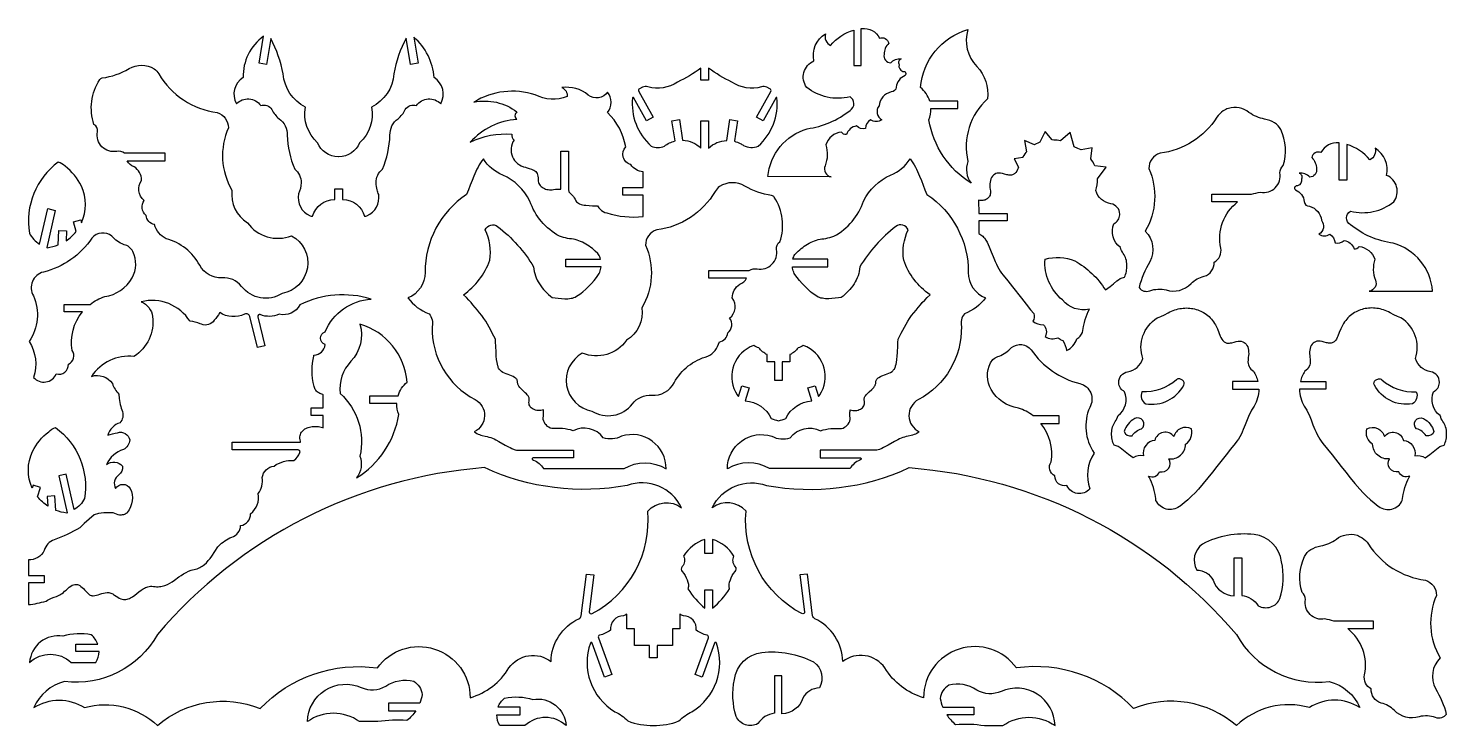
# Model space of a CAD drawing. Extents: x -528 to 1747, y -253 to 866.
import ezdxf

# ---------------------------------------------------------------- set-up
doc = ezdxf.new("R2010")
doc.units = 0
doc.layers.add('Default_Layer', color=1, linetype='CONTINUOUS')

msp = doc.modelspace()

# ---------------------------------------------------------------- linework, layer by layer
at = {"layer": 'Default_Layer'}
for points in [[(808.1, 806.1), (808.1, 865.7, -0.002403), (808.8, 865.8, -0.305311), (837.4, 850.3, -0.219418), (846.6, 849.6, -0.219418), (852.1, 842.1, 0.197038), (844.7, 824.1, 0.224346), (846.9, 814.9, 0.224346), (855.4, 810.8, -0.241072), (872.2, 817.1, 0.224173), (868.3, 813.3, 0.224173), (868.7, 807.8, 0.376641), (874.8, 796.8, -0.341465), (879.2, 794.9, -0.341465), (878.5, 790.2, 0.290914), (864.3, 771.4, -0.398613), (855.9, 763.9, 0.319686), (836.6, 741.4, 0.218257), (833.6, 729.3, 0.218257), (840.8, 719.1, -0.319191), (823.1, 719.1, 0.247857), (814.9, 705, -0.255714), (800.3, 709.2, 0.281277), (784.3, 695.6, -0.310088), (776.2, 699.5, 0.293602), (751.2, 678.9, -0.169129), (750, 645.4, 0.223329), (750.7, 634.1, 0.223329), (759.9, 627.5), (658.2, 627.9, -0.308905), (721.4, 704.8, 0.138736), (790, 734.3, 0.271563), (796.3, 745.2, 0.271563), (790, 756, -0.233383), (720.5, 771.1, -0.230047), (716, 795.2, -0.230047), (732.2, 813.6, -0.324834), (750.6, 857.1, 0.366951), (758.8, 838.6, -0.146447), (795.9, 863.1), (795.9, 806.1), (808.1, 806.1)], [(-139.1, 849.4), (-145.9, 807.9), (-157.9, 809.9), (-150.8, 853.3, 0.247408), (-183.4, 786.8, 0.405695), (-194.2, 744.8, -0.224185), (-174.1, 752.6, -0.224185), (-155.3, 742, -0.34618), (-137.4, 735.5, 0.104908), (-125.8, 720.9, -0.250552), (-112.8, 694.3, 0.092216), (-100.8, 640, -0.234251), (-90.4, 618, -0.112415), (-94.7, 600.4, 0.354993), (-75.8, 564.9, -0.013077), (-72.7, 564.3, -0.002308), (-72, 564.2, -0.345698), (-36.5, 591), (-36.5, 608.5), (-24.3, 608.5), (-24.3, 591), (-23.6, 591, -0.340512), (11.2, 564.2, -0.002308), (12, 564.3, -0.013077), (15.1, 564.9, 0.344166), (34, 599.3, -0.014473), (31.5, 606.5, -0.071998), (29.7, 618, -0.234251), (40.1, 640, 0.092216), (52, 694.3, -0.250552), (65.1, 720.9, 0.104908), (76.7, 735.5, -0.34618), (94.6, 742, -0.224185), (113.4, 752.6, -0.224185), (133.5, 744.8, 0.405695), (122.7, 786.8, 0.202612), (90.3, 851.8), (97.2, 809.9), (85.2, 807.9), (78.2, 850.4, 0.085346), (58.5, 792.7, -0.262878), (22.5, 739.4, -0.264519), (3.4, 682.4, -0.30444), (-30, 659.6, -0.001976), (-30.7, 659.6, -0.30435), (-64.1, 682.4, -0.264519), (-83.3, 739.4, -0.262878), (-119.3, 792.7, 0.076528), (-139.1, 849.4)], [(919.9, 737.1), (962.9, 737.1), (962.9, 749.3), (917.9, 749.3, 0.147836), (903.3, 770.9, -0.309893), (979, 864.2, 0.268985), (993.4, 804.6, -0.222888), (1010.7, 752.9, 0.273773), (979.2, 652.3, 0.26193), (984.4, 617.5, -0.217372), (916.7, 719.1, 0.102062), (919.9, 737.1)], [(-308.5, 665.7), (-373.7, 665.7, 0.210131), (-386, 668.5, -0.249284), (-409.9, 675.8, -0.249284), (-417.2, 699.8, 0.324985), (-422.8, 711.8, -0.227154), (-413.6, 783.6, -0.219107), (-409.4, 786.3, 0.10176), (-366.5, 801.3, -0.282515), (-326, 800.8, -0.109735), (-318.8, 792.8, 0.233379), (-225, 731, -0.319389), (-207, 706.4, 0.24321), (-201.4, 606, 0.294312), (-176.7, 553.9, 0.344095), (-105.7, 533.1, -0.317904), (-80.5, 481.4, -0.317904), (-120.9, 440.3, -0.385093), (-186.1, 451.7, 0.248955), (-217.3, 465.7, -0.296344), (-253.2, 485.7, 0.211252), (-306.9, 528.1, -0.217778), (-325.6, 551.1, -0.335436), (-339.2, 565.7, -0.403355), (-342.1, 589.6, -0.405957), (-346.3, 621.9, 0.26374), (-358.4, 643.7, -0.194835), (-369.3, 653.5), (-308.5, 653.5), (-308.5, 665.7)], [(672.7, 754.5, 0.326776), (672.1, 755.1, 0.326776), (671.3, 754.8), (650.7, 717.3), (640, 723.2), (662.9, 764.8, 0.206932), (663.2, 767.2, 0.206932), (661.6, 768.9), (656.6, 771.3, 0.181641), (648.1, 772, -0.219778), (600.7, 779.5, -0.04155), (563.1, 801.9), (563.1, 782.7), (550.9, 782.7), (550.9, 801.9, -0.04155), (513.2, 779.5, -0.219778), (465.8, 772, 0.181641), (457.4, 771.3), (452.4, 768.9, 0.206932), (450.8, 767.2, 0.206932), (451, 764.8), (474, 723.2), (463.3, 717.3), (442.6, 754.8, 0.326776), (441.8, 755.1, 0.326776), (441.2, 754.5, 0.244468), (471.2, 677, 0.219139), (492.3, 676.9, -0.107987), (509.3, 685.2), (504.4, 717.7), (516.5, 719.6), (521.5, 686.4, -0.186011), (550.9, 673.8), (550.9, 717.5), (563.1, 717.5), (563.1, 673.7, -0.184551), (592.4, 685.9), (597.5, 719.6), (609.5, 717.7), (604.6, 685.2), (604.5, 684.6, -0.067087), (614, 681, -0.033064), (619.1, 678, 0.239598), (642.7, 677, 0.244468), (672.7, 754.5)], [(338.6, 606.3, 0.217313), (340.7, 601.7), (342.7, 600), (344.5, 598.2), (346.2, 596.2), (347.7, 594), (349.1, 591.7), (350.3, 589.2), (351.3, 587.7), (352.7, 586.3), (354.4, 585.2), (356.3, 584.2), (358.6, 583.4), (361, 582.8), (363.5, 582.3), (366.2, 581.9), (371.6, 581.4), (376.8, 581.3), (385.1, 581.2), (386, 579.6), (386.9, 578.1), (388, 576.8), (389.1, 575.6), (390.2, 574.5), (391.5, 573.5), (394.1, 571.8), (396.9, 570.6), (400, 569.6, 0.09923), (458, 563.7), (458, 598.3), (425.5, 598.3), (425.5, 610.5), (458, 610.5), (458, 635.6, -0.233646), (438.2, 647.3, -0.259993), (426.2, 659.3, -0.259993), (430.2, 675.8, 0.159169), (401.1, 730.7, 0.356419), (401.1, 763.7, -0.213563), (386.7, 754.4, -0.213563), (370.2, 758.9, 0.211432), (327.9, 770.8, -0.32476), (336.3, 756.3, -0.212928), (285.1, 759, 0.22379), (186.7, 747.4, -0.222171), (255.8, 731.7, 0.256425), (252.5, 725.7, 0.256425), (255.8, 719.7, 0.194255), (180.9, 683.3, -0.138554), (247.5, 696, 0.265564), (251.1, 686.6, 0.254183), (248.5, 659.8, 0.254183), (269.5, 643), (270.7, 642.6), (275.2, 641.1), (279.3, 639.8), (281.2, 639), (282.9, 638.2), (284.5, 637.2), (285.9, 636), (287.1, 634.6), (288.1, 632.9), (288.9, 631), (289.5, 628.7), (289.8, 626), (289.8, 622.9), (289.9, 620.7), (290.3, 618.7), (291, 616.8), (291.9, 615.1), (293.1, 613.5), (294.5, 612.1), (296.1, 610.8), (297.8, 609.7), (299.7, 608.8), (301.6, 608), (303.7, 607.5), (305.8, 607), (308, 606.8), (310.1, 606.7), (312.2, 606.9), (314.3, 607.2), (317.4, 607.7), (320.5, 607.9), (323.4, 607.9), (326.2, 607.6), (326.4, 607.6), (326.4, 668.7), (338.6, 668.7), (338.6, 606.3)], [(1411.7, 587.4), (1370.4, 587.4), (1370.4, 599.6), (1434.2, 599.6, -0.048279), (1448.2, 602.9, 0.249284), (1472.2, 610.2, 0.249284), (1479.5, 634.1, -0.212078), (1484.9, 645.7, 0.191135), (1481, 703.4, 0.142962), (1471, 714.4, 0.079899), (1455.1, 720.3, -0.10446), (1430, 731, 0.245358), (1396.9, 737.3, 0.055993), (1388.6, 733.3, 0.09823), (1378.6, 723.2, -0.22371), (1287.3, 665.4, 0.319389), (1269.3, 640.8, -0.24321), (1263.6, 540.4, -0.332745), (1270.9, 491.2, 0.075276), (1253.7, 449.8, 0.348827), (1270.9, 444.8, -0.144359), (1297.1, 446, 0.286358), (1337, 456.2, -0.150354), (1358.1, 467.9, 0.335206), (1374.2, 490.6, 0.33032), (1384.8, 513.2, -0.284438), (1411.7, 587.4)], [(1042, 556.8), (996.5, 556.8), (996.5, 536.6), (998.3, 535.7), (1000.1, 534.7), (1001.7, 533.6), (1003.1, 532.3), (1004.4, 531), (1005.6, 529.5), (1007.8, 526.1), (1009.8, 522.6), (1011.7, 519), (1013.4, 515.2), (1016.7, 507.4), (1019.8, 499.5), (1023, 491.5), (1024.8, 487.6), (1026.6, 483.8), (1028.6, 480), (1030.8, 476.4), (1033.2, 472.9), (1035.8, 469.5), (1043.3, 460.4), (1050.7, 451.2), (1065.2, 432.6), (1072.4, 423.3), (1079.7, 414.1), (1084.7, 408, -0.240294), (1083.3, 395.7, 0.185215), (1100.2, 390.3, -0.326133), (1103.2, 371.3, 0.254413), (1123.6, 369.3), (1124.2, 368.8), (1125.4, 368, 0.069309), (1131.6, 364.7, -0.106585), (1137.5, 348.6, 0.19483), (1154, 367.4, 0.140536), (1163.1, 377.9), (1163.5, 381.1), (1164.5, 387.5), (1165.9, 393.9), (1167.1, 398.4), (1168.6, 402.8), (1170.2, 407), (1172, 411.2), (1174, 415.2, -0.282381), (1130.9, 430, -0.240515), (1102.8, 495.3, -0.178068), (1150.5, 492.7, -0.12473), (1199.8, 446.1), (1203.4, 449), (1207.1, 451.7), (1209.9, 453.8), (1212.6, 456.1), (1217.9, 460.4), (1220.7, 462.4), (1223.6, 464.2), (1226.8, 465.6), (1228.5, 466.2), (1230.3, 466.7), (1231.3, 468.8), (1232.1, 471), (1232.8, 473.4), (1233.4, 475.8), (1233.8, 478.2), (1234.1, 480.7), (1234.2, 483.3), (1234.2, 485.8), (1234.1, 488.4), (1233.8, 490.9), (1233.3, 493.4), (1232.7, 495.8), (1231.9, 498.1), (1230.9, 500.4), (1229.7, 502.5), (1228.4, 504.5), (1226.9, 506.7), (1225.7, 509.1), (1224.6, 511.5), (1223.8, 514, -0.338595), (1213.4, 552.4, 0.27187), (1222.8, 566.8), (1222.8, 567.6, 0.366597), (1208.6, 584.3, -0.281211), (1184.1, 605.5, 0.085836), (1187.1, 624.4), (1200.8, 643.3), (1182.6, 645.5, 0.057074), (1176.4, 656.6), (1178.5, 674), (1160.7, 671.1), (1158.1, 672), (1155.3, 673.2), (1149.5, 675.9), (1149.4, 676), (1143.4, 699), (1127.4, 685.2), (1124.9, 685.8), (1122.2, 686.2), (1119.5, 686.5), (1116.8, 686.7), (1114.1, 686.8), (1114.1, 686.8), (1103.2, 700.5), (1094.6, 683.2), (1093.6, 682.9), (1091.2, 681.8), (1088.8, 680.6), (1086.5, 679.3), (1085.8, 678.8), (1070, 685.8), (1073, 667.6), (1072.3, 666.8), (1070.6, 664.5), (1069, 662.1), (1067.4, 659.5), (1067.1, 658.8), (1053.1, 656.5), (1060.3, 642.9), (1059.9, 641.7), (1058.8, 639.2), (1057.5, 636.8), (1056.1, 634.8), (1054.5, 633.1), (1053.6, 632.3), (1052.6, 631.7), (1051.6, 631.2), (1050.5, 630.8), (1049.2, 630.5), (1047.9, 630.3), (1046.5, 630.2), (1045, 630.3), (1043.4, 630.6), (1041.6, 630.9), (1037.7, 632.1), (1034.5, 633.1), (1031.4, 633.6), (1028.7, 633.7), (1026.1, 633.4), (1023.8, 632.7), (1021.8, 631.6), (1020, 630.3), (1018.4, 628.6), (1017.1, 626.6), (1016, 624.4), (1015.2, 621.9), (1014.6, 619.2), (1014.3, 616.4), (1014.3, 613.4), (1014.5, 610.3), (1015, 607.1), (1015.3, 605), (1015.4, 603.1), (1015.3, 601.2), (1015, 599.6), (1014.6, 598), (1013.9, 596.6), (1013.2, 595.3), (1012.3, 594.2), (1011.2, 593.2), (1010.1, 592.3), (1008.8, 591.5), (1007.5, 590.9), (1006.1, 590.4), (1004.6, 590), (1003.1, 589.7), (1001.5, 589.6), (999.9, 589.6), (998.3, 589.7), (996.3, 590.1), (996.4, 569), (1042, 569), (1042, 556.8)], [(1574.8, 622.5), (1574.8, 682.1, 0.002403), (1574, 682.2, 0.305311), (1545.5, 666.7, 0.219418), (1536.2, 666, 0.219418), (1530.8, 658.5, -0.197038), (1538.2, 640.5, -0.224346), (1536, 631.3, -0.224346), (1527.5, 627.2, 0.241072), (1510.7, 633.5, -0.224173), (1514.6, 629.7, -0.224173), (1514.2, 624.1, -0.376641), (1508.1, 613.2, 0.341465), (1503.7, 611.3, 0.341465), (1504.4, 606.6, -0.290914), (1518.6, 587.8, 0.398613), (1527, 580.3, -0.319686), (1546.3, 557.8, -0.218257), (1549.3, 545.7, -0.218257), (1542.1, 535.5, 0.319191), (1559.8, 535.5, -0.247857), (1568, 521.4, 0.255714), (1582.6, 525.5, -0.281277), (1598.5, 512, 0.310088), (1606.7, 515.9, -0.293602), (1631.7, 495.3, 0.169129), (1632.9, 461.8, -0.223329), (1632.2, 450.5, -0.223329), (1623, 443.9), (1724.6, 444.3, 0.308905), (1661.5, 521.2, -0.138736), (1592.9, 550.7, -0.271563), (1586.6, 561.6, -0.271563), (1592.9, 572.4, 0.233383), (1662.4, 587.5, 0.230047), (1666.9, 611.6, 0.230047), (1650.7, 630, 0.324834), (1632.2, 673.5, -0.366951), (1624.1, 655, 0.146447), (1587, 679.5), (1587, 622.5), (1574.8, 622.5)], [(-451.2, 540), (-455.7, 555.1), (-444, 558.6), (-442.7, 554, 0.221568), (-443, 612.7, 0.116978), (-469.1, 644.6, 0.11841), (-480.1, 651.2, 0.281368), (-526.4, 537.1, 0.126969), (-509.9, 519.4), (-497, 576.5), (-485.1, 573.8), (-498.6, 514.2, 0.004558), (-497.8, 513.9, 0.065243), (-480.3, 518.3), (-478.9, 541.5), (-466.7, 540.7), (-467.6, 524.9, 0.080811), (-451.2, 540)], [(281.7, 176.5, 0.335074), (280.3, 175.4, 0.335074), (280.9, 173.7), (282.4, 172.8, -0.178321), (298.2, 159.2), (427.5, 159.2, -0.277397), (494.9, 159, 0.242022), (472.6, 203.4, 0.242022), (423.6, 211.2, -0.20862), (394.3, 208.9, 0.355906), (345.7, 220.1, 0.098606), (311.7, 223.5, -0.268457), (298, 237.9), (298.4, 246), (298.4, 249.9), (298.3, 251.7), (298.1, 253.5), (296, 252.9), (293.9, 252.6), (291.7, 252.4), (289.6, 252.5), (287.4, 252.8), (285.4, 253.2), (283.5, 253.9), (281.6, 254.7), (280, 255.7), (278.5, 256.9), (277.2, 258.3), (276.2, 259.8), (275.5, 261.4), (275.1, 263.3), (275, 265.2), (275.3, 267.4), (275.5, 268.6), (275.6, 269.8), (275.6, 270.9), (275.4, 272), (275.1, 273.1), (274.8, 274.1), (274.3, 275), (273.7, 276), (272.4, 277.8), (270.9, 279.5), (269.1, 281.1), (267.3, 282.7), (263.5, 286), (261.8, 287.7), (260.2, 289.5), (258.8, 291.5), (258.2, 292.5), (257.7, 293.6), (257.3, 294.7), (257, 295.9), (256.8, 297.1), (256.7, 298.4), (256.6, 299.6), (256.3, 300.6), (255.9, 301.6), (255.3, 302.6), (254.6, 303.4), (253.8, 304.2), (252.9, 304.9), (251.9, 305.6), (249.6, 306.9), (247.1, 308), (241.6, 310.2), (238.7, 311.3), (236, 312.4), (233.3, 313.8), (230.9, 315.3), (229.8, 316.2), (228.8, 317.1), (227.9, 318.1), (227.1, 319.1), (226.4, 320.3), (225.8, 321.6), (225.4, 322.9), (225.1, 324.4), (224.5, 326.9), (223.9, 329.4), (223.2, 334.6), (222.6, 340), (222.3, 345.4), (221.8, 356.2), (221.5, 361.6), (221.1, 366.9), (216.2, 376.7), (213.7, 381.5), (211.1, 386.4), (208.4, 391.1), (205.6, 395.8), (202.6, 400.3), (199.4, 404.8), (195.9, 409.3), (192.4, 413.7), (188.8, 418.1), (185.1, 422.4), (182.3, 425.7), (178.5, 429.8), (174.6, 433.8), (169.9, 438.3, 0.15643), (212.1, 493.7, 0.150416), (205, 542.5, -0.235326), (213.6, 550.1, -0.235326), (224.8, 547.9, -0.092033), (282.5, 483.1), (282.8, 479.4), (283.4, 475.8), (284.2, 472.2), (285.3, 468.7), (286.6, 465.3), (288.2, 462), (289.9, 458.8), (291.8, 455.6), (293.9, 452.5), (296.2, 449.6), (298.6, 446.7), (301.1, 443.9), (303.8, 441.2), (306.6, 438.7), (309.4, 436.2), (312.3, 433.9), (317, 433.4), (322, 432.8), (327.2, 432.3), (332.4, 432), (335, 432), (337.6, 432), (340.1, 432.2), (342.5, 432.6), (344.9, 433.1), (347.2, 433.8), (349.4, 434.7), (351.5, 435.9), (354, 437.5), (356.5, 439.2), (359, 441.1), (361.4, 443.1), (366.2, 447.3), (370.8, 451.9), (375.2, 456.6), (379.4, 461.4), (383.2, 466.2), (386.6, 470.8), (387.7, 472.5), (388.6, 474.4), (389.4, 476.5), (390, 478.7), (390.5, 480.9), (390.8, 483.3), (390.8, 483.4), (333.9, 483.4), (333.9, 495.6), (389.9, 495.6), (389.4, 497.4), (388.6, 499.4), (387.7, 501.3), (386.6, 503.1), (385.3, 504.6), (381.2, 508.5), (379, 510.4), (376.7, 512.4), (374.2, 514.3), (371.7, 516.1), (369.1, 517.9), (366.4, 519.6), (363.6, 521.1), (360.8, 522.6), (357.9, 523.9), (355.1, 525.1), (352.1, 526.1), (349.2, 526.9), (346.3, 527.5), (343.4, 527.9), (340.2, 528.2), (336.9, 528.8), (333.7, 529.5), (330.5, 530.3), (327.3, 531.3), (324.1, 532.4, -0.190512), (276.5, 588.7, 0.172216), (233.2, 630.4, -0.164452), (202, 656.3), (199.6, 653.2), (197.4, 650), (195.3, 646.7), (193.3, 643.3), (191.5, 639.8), (189.8, 636.2), (188.2, 632.6), (186.7, 628.9), (183.8, 621.5), (180.9, 614), (178, 606.5), (174.9, 599.3, 0.252633), (108.5, 474.1, -0.310368), (80.9, 433.4, 0.153827), (114.7, 407.9, -0.230174), (119.7, 387.4, 0.284674), (188.5, 270, -0.285075), (203.8, 243.8, -0.285075), (187.1, 218.5), (189.2, 217), (191.3, 215.8), (193.4, 214.8), (195.6, 213.9), (197.9, 213.2), (200.2, 212.6), (205, 211.5), (208, 210.9), (210.8, 210), (213.7, 209), (216.4, 208), (219.1, 206.8), (221.7, 205.5), (226.8, 202.8), (237, 197), (242.2, 194.3), (244.8, 193), (247.5, 191.8), (251.1, 190.2, 0.087875), (259.4, 188.7), (346.3, 188.7), (346.3, 176.5), (281.7, 176.5)], [(806.6, 176.5, -0.335074), (808, 175.4, -0.335074), (807.4, 173.7), (805.9, 172.8, 0.178321), (790.1, 159.2), (660.8, 159.2, 0.277397), (593.4, 159, -0.242022), (615.7, 203.4, -0.242022), (664.7, 211.2, 0.20862), (694, 208.9, -0.355906), (742.6, 220.1, -0.098606), (776.6, 223.5, 0.268457), (790.3, 237.9), (789.9, 246), (789.9, 249.9), (790, 251.7), (790.2, 253.5), (792.3, 252.9), (794.4, 252.6), (796.6, 252.4), (798.8, 252.5), (800.9, 252.8), (802.9, 253.2), (804.9, 253.9), (806.7, 254.7), (808.3, 255.7), (809.8, 256.9), (811.1, 258.3), (812.1, 259.8), (812.8, 261.4), (813.2, 263.3), (813.3, 265.2), (813, 267.4), (812.8, 268.6), (812.7, 269.8), (812.7, 270.9), (812.9, 272), (813.2, 273.1), (813.5, 274.1), (814, 275), (814.6, 276), (815.9, 277.8), (817.4, 279.5), (819.2, 281.1), (821, 282.7), (824.8, 286), (826.5, 287.7), (828.1, 289.5), (829.5, 291.5), (830.1, 292.5), (830.6, 293.6), (831, 294.7), (831.3, 295.9), (831.5, 297.1), (831.6, 298.4), (831.7, 299.6), (832, 300.6), (832.4, 301.6), (833, 302.6), (833.7, 303.4), (834.5, 304.2), (835.4, 304.9), (836.4, 305.6), (838.7, 306.9), (841.2, 308), (846.7, 310.2), (849.6, 311.3), (852.4, 312.4), (855, 313.8), (857.4, 315.3), (858.5, 316.2), (859.5, 317.1), (860.4, 318.1), (861.2, 319.1), (861.9, 320.3), (862.5, 321.6), (862.9, 322.9), (863.2, 324.4), (863.8, 326.9), (864.4, 329.4), (865.1, 334.6), (865.7, 340), (866, 345.4), (866.5, 356.2), (866.8, 361.6), (867.2, 366.9), (872.1, 376.7), (874.6, 381.5), (877.2, 386.4), (879.9, 391.1), (882.7, 395.8), (885.7, 400.3), (888.9, 404.8), (892.4, 409.3), (895.9, 413.7), (899.5, 418.1), (903.2, 422.4), (906, 425.7), (909.8, 429.8), (913.7, 433.8), (918.4, 438.3, -0.15643), (876.2, 493.7, -0.150416), (883.3, 542.5, 0.235326), (874.7, 550.1, 0.235326), (863.5, 547.9, 0.092033), (805.8, 483.1), (805.5, 479.4), (804.9, 475.8), (804.1, 472.2), (803, 468.7), (801.7, 465.3), (800.1, 462), (798.4, 458.8), (796.5, 455.6), (794.4, 452.5), (792.1, 449.6), (789.7, 446.7), (787.2, 443.9), (784.5, 441.2), (781.7, 438.7), (778.9, 436.2), (776, 433.9), (771.3, 433.4), (766.3, 432.8), (761.1, 432.3), (755.9, 432), (753.3, 432), (750.7, 432), (748.2, 432.2), (745.8, 432.6), (743.4, 433.1), (741.1, 433.8), (738.9, 434.7), (736.8, 435.9), (734.3, 437.5), (731.8, 439.2), (729.3, 441.1), (726.9, 443.1), (722.1, 447.3), (717.5, 451.9), (713.1, 456.6), (708.9, 461.4), (705.1, 466.2), (701.7, 470.8), (700.6, 472.5), (699.7, 474.4), (698.9, 476.5), (698.3, 478.7), (697.8, 480.9), (697.5, 483.3), (697.5, 483.4), (754.4, 483.4), (754.4, 495.6), (698.4, 495.6), (698.9, 497.4), (699.7, 499.4), (700.6, 501.3), (701.7, 503.1), (703, 504.6), (707.1, 508.5), (709.3, 510.4), (711.6, 512.4), (714.1, 514.3), (716.6, 516.1), (719.2, 517.9), (721.9, 519.6), (724.7, 521.1), (727.5, 522.6), (730.4, 523.9), (733.2, 525.1), (736.2, 526.1), (739.1, 526.9), (742, 527.5), (744.9, 527.9), (748.1, 528.2), (751.4, 528.8), (754.6, 529.5), (757.8, 530.3), (761, 531.3), (764.2, 532.4, 0.190512), (811.8, 588.7, -0.172216), (855.1, 630.4, 0.164452), (886.3, 656.3), (888.7, 653.2), (890.9, 650), (893, 646.7), (895, 643.3), (896.8, 639.8), (898.5, 636.2), (900.1, 632.6), (901.6, 628.9), (904.5, 621.5), (907.4, 614), (910.3, 606.5), (913.4, 599.3, -0.252633), (979.8, 474.1, 0.310368), (1007.4, 433.4, -0.153827), (973.6, 407.9, 0.230174), (968.6, 387.4, -0.284674), (899.8, 270, 0.285075), (884.5, 243.8, 0.285075), (901.2, 218.5), (899.1, 217), (897, 215.8), (894.9, 214.8), (892.7, 213.9), (890.4, 213.2), (888.1, 212.6), (883.3, 211.5), (880.3, 210.9), (877.5, 210), (874.7, 209), (871.9, 208), (869.2, 206.8), (866.6, 205.5), (861.5, 202.8), (851.3, 197), (846.1, 194.3), (843.5, 193), (840.8, 191.8), (837.2, 190.2, -0.087875), (828.9, 188.7), (742, 188.7), (742, 176.5), (806.6, 176.5)], [(563.4, 477.1), (628.5, 477.1, -0.210131), (640.9, 479.9, 0.249284), (664.8, 487.2, 0.249284), (672.1, 511.1, -0.324985), (677.7, 523.2, 0.227154), (668.5, 594.9, 0.219107), (664.2, 597.6, -0.10176), (621.4, 612.6, 0.282515), (580.9, 612.2, 0.109735), (573.6, 604.1, -0.233379), (479.9, 542.4, 0.319389), (461.9, 517.7, -0.24321), (456.2, 417.4, -0.294312), (431.6, 365.3, -0.344095), (360.6, 344.5, 0.317904), (335.4, 292.7, 0.317904), (375.8, 251.7, 0.385093), (440.9, 263.1, -0.248955), (472.1, 277.1, 0.296344), (508.1, 297.1, -0.211252), (561.8, 339.5, 0.217778), (580.4, 362.5, 0.335436), (594, 377.1, 0.403355), (596.9, 401, 0.405957), (601.2, 433.2, -0.26374), (613.3, 455.1, 0.194835), (624.1, 464.9), (563.4, 464.9), (563.4, 477.1)], [(-441.4, 410.7), (-470.7, 410.7), (-470.7, 422.9), (-428.9, 422.9, -0.085983), (-405.5, 435.4, 0.234106), (-361.6, 465.3, 0.250187), (-360.6, 507.7, 0.241143), (-374.5, 518.7, -0.123001), (-394.1, 532.4, 0.409147), (-426, 529.1, -0.184391), (-503.9, 474.7, 0.238092), (-521.4, 459.6, 0.238092), (-519.7, 436.6, -0.25694), (-526.8, 363.2, -0.227297), (-519.7, 305.7, 0.258228), (-499.9, 298.3, 0.258228), (-483.2, 311.2, 0.236505), (-469.6, 314.1, 0.236505), (-463.8, 326.7, 0.229007), (-455.5, 336.4, 0.229007), (-457.9, 348.9, -0.21456), (-441.4, 410.7)], [(-92.4, 185.3, 0.244603), (-92.8, 188.1, 0.244603), (-95.3, 189.4), (-201.3, 189.4), (-201.3, 201.6), (-91.4, 201.6), (-91.7, 203.2), (-92.1, 205.7), (-92.3, 208), (-92.3, 210.2), (-92, 212.3), (-91.4, 214.2), (-90.7, 216), (-89.8, 217.6), (-88.7, 219.1), (-87.4, 220.5), (-86, 221.7), (-84.4, 222.9), (-82.8, 223.8), (-81, 224.7), (-79.1, 225.4), (-77.1, 226), (-75.1, 226.5), (-73, 226.8), (-70.9, 227), (-68.8, 227.1), (-66.6, 227.1), (-64.5, 226.9), (-62.4, 226.6), (-60.3, 226.2), (-58.2, 225.7), (-56.3, 225.1), (-54.9, 224.5), (-54.9, 244.7), (-74.3, 244.7), (-74.3, 256.9), (-54.9, 256.9), (-54.9, 277.9), (-55.8, 278.1), (-57.3, 278.5), (-58.9, 279.1), (-60.4, 279.8), (-61.8, 280.7), (-63.2, 281.6), (-64.5, 282.7), (-65.7, 283.8), (-66.7, 285.1), (-67.7, 286.5), (-68.5, 288), (-69.2, 289.6), (-69.8, 291.3), (-71.2, 297.7), (-72.2, 304), (-72.7, 310.2), (-72.9, 316.4), (-72.7, 322.4), (-72.2, 328.4), (-71.4, 334.2), (-70.3, 339.8), (-70, 341.3, 0.380687), (-52, 358.3, -0.328423), (-59.6, 368.7, -0.328423), (-52, 379, -0.280914), (21.8, 431.5, 0.188166), (-92.4, 422.3, -0.345512), (-125.7, 407.1, -0.209535), (-155.9, 406.4, 0.281699), (-159, 405.9, 0.281699), (-160, 402.8), (-148.8, 356.6), (-160.6, 353.7), (-172.7, 403.2, 0.226843), (-176, 407.2, 0.226843), (-181.2, 407.2, -0.262299), (-221.1, 409.6, -0.078899), (-229.8, 397.4, -0.362643), (-250.4, 390.9), (-252.3, 391.7), (-256.2, 393.2), (-260.2, 394.4), (-264.4, 395.2), (-268.6, 395.7), (-268.7, 395.7, 0.325755), (-347, 427, -0.273167), (-328.7, 403.2, -0.287444), (-358.6, 339.3, 0.278177), (-426.8, 307.3, -0.341099), (-393.2, 295.8, 0.110596), (-382.8, 278.9), (-382.1, 272), (-381.1, 265.3), (-380.5, 262.1), (-379.8, 259.2), (-379, 256.3), (-378.1, 253.5), (-377, 250.7), (-377, 250.6, -0.262235), (-381, 232.9, 0.251209), (-400.5, 212.7, -0.050272), (-385.1, 216.8, -0.218782), (-372.5, 215.6, -0.218782), (-365.2, 205.2, -0.246305), (-375.6, 189.7, 0.222256), (-402.4, 165.8, -0.407718), (-377, 163.1, -0.253299), (-382.8, 149.2, 0.379883), (-388.2, 127.3, -0.261937), (-376.3, 134, -0.261937), (-364.5, 127.3, -0.292141), (-369.4, 89), (-370.3, 88), (-371.3, 87.2), (-372.6, 86.4), (-374, 85.8), (-375.6, 85.3), (-377.4, 85), (-379.4, 84.8), (-381.6, 84.8), (-384, 84.9), (-392.2, 88.4), (-407.2, 88.4), (-415.3, 87.3), (-422.3, 84.9), (-430.4, 78), (-438.5, 71), (-445.5, 64.1, -0.049328), (-486.6, 45.2, 0.25054), (-502.5, 28, -0.311747), (-528, 13), (-528, -12.1), (-502.8, -12.1), (-502.8, -24.3), (-528, -24.3), (-528, -59, 0.048595), (-499.7, -53.4), (-497.2, -51.9), (-494.9, -50.6), (-490.7, -48.6), (-486.8, -47.1), (-483.1, -45.8), (-479.5, -44.3), (-477.7, -43.4), (-475.8, -42.4), (-473.9, -41.1), (-471.9, -39.6), (-469.8, -37.7), (-467.6, -35.6), (-464.9, -33), (-462.4, -30.8), (-460, -29.2), (-457.7, -27.9), (-455.5, -27.1), (-453.4, -26.6), (-451.4, -26.6), (-449.4, -26.9), (-447.4, -27.5), (-445.5, -28.5), (-443.6, -29.7), (-441.6, -31.3), (-439.7, -33.1), (-437.7, -35.2), (-433.4, -40), (-432.3, -41.3), (-431.1, -42.3), (-429.9, -43.1), (-428.7, -43.8), (-427.5, -44.3), (-426.3, -44.6), (-425.1, -44.8), (-423.8, -44.8), (-421.2, -44.6), (-418.6, -44), (-415.9, -43.2), (-413.2, -42.3), (-410.4, -41.4), (-407.6, -40.5), (-404.7, -39.9), (-401.7, -39.6), (-400.3, -39.6), (-398.8, -39.7), (-397.3, -40), (-395.8, -40.4), (-394.2, -41), (-392.7, -41.7), (-391.2, -42.7), (-389.6, -43.8), (-387.1, -45.7), (-384.6, -47.3), (-382.2, -48.6), (-379.9, -49.6), (-377.7, -50.2), (-375.6, -50.6), (-373.6, -50.7), (-371.6, -50.6), (-369.7, -50.3), (-367.8, -49.8), (-366, -49.2), (-364.2, -48.3), (-360.7, -46.3), (-357.4, -43.9), (-350.7, -38.5), (-347.3, -35.9), (-343.7, -33.6), (-341.9, -32.5), (-340, -31.6), (-338.1, -30.9), (-336.1, -30.3), (-334.1, -29.8), (-331.9, -29.6), (-329.7, -29.6), (-327.4, -29.9), (-324.8, -30.2), (-322.3, -30.3), (-319.9, -30.3), (-317.6, -30.2), (-315.3, -29.9), (-313.1, -29.4), (-311, -28.9), (-308.9, -28.2), (-304.9, -26.6), (-301.1, -24.6), (-297.4, -22.3), (-293.7, -19.9), (-286.5, -14.7), (-282.8, -12.2), (-279.1, -9.7), (-275.1, -7.5), (-271.1, -5.6), (-266.7, -4), (-264.5, -3.3), (-262.1, -2.8), (-259.7, -2.2), (-257.4, -1.5), (-255.2, -0.7), (-253.1, 0.3), (-251.1, 1.4), (-249.2, 2.6), (-247.4, 3.9), (-245.7, 5.3), (-242.4, 8.3), (-239.4, 11.6), (-236.6, 15.2), (-233.9, 18.9), (-228.9, 26.4), (-224, 33.6), (-222.7, 35.3, -0.097768), (-201.8, 49.2, 0.305627), (-187.5, 67.9, 0.371807), (-171.5, 86.9, 0.294317), (-159.5, 119.2, 0.219904), (-152.9, 144.9, -0.341645), (-133.8, 163.4, -0.167886), (-102.2, 172.5, 0.15475), (-92.4, 185.3)], [(1444.2, 298.9), (1403.4, 298.9), (1403.4, 286.7), (1445.7, 286.7, -0.137012), (1438.1, 259.6), (1436.1, 256.4), (1434.1, 252.9), (1432.2, 249.2), (1430.5, 245.5), (1427.2, 237.7), (1424.1, 229.8), (1420.9, 221.8), (1419.1, 217.9), (1417.3, 214.1), (1415.3, 210.3), (1413.1, 206.7), (1410.7, 203.2), (1408.1, 199.8), (1400.5, 190.7), (1393.2, 181.5), (1378.7, 162.9), (1371.5, 153.6), (1364.2, 144.4), (1356.7, 135.4), (1349.1, 126.4), (1343.7, 120.6), (1338, 114.9), (1332.1, 109.4), (1325.9, 104.2), (1319.7, 99.1), (1318.5, 98.3, -0.223332), (1297.3, 94.4, -0.223332), (1280.8, 108.2), (1280.4, 111.4), (1279.3, 117.8), (1277.9, 124.2), (1276.7, 128.7), (1275.3, 133.1), (1273.7, 137.3), (1271.9, 141.5), (1269.9, 145.5), (1268.8, 147.4, 0.220717), (1279.2, 146.8, 0.220717), (1286.4, 154.3, 0.305151), (1300.9, 159.6, 0.305151), (1301.4, 175, 0.21575), (1320.1, 180.6, 0.21575), (1328.3, 198.3, 0.323478), (1337.6, 223, 0.232228), (1320.5, 223.7, 0.232228), (1309.5, 210.6, 0.291121), (1292.3, 217.3, 0.291121), (1278.9, 204.5, 0.215622), (1264.3, 196.4, 0.215622), (1260.7, 180, 0.210443), (1244.1, 176.4), (1240.5, 179.3), (1236.8, 182), (1233.9, 184.1), (1231.2, 186.4), (1226, 190.7), (1223.2, 192.7), (1220.3, 194.5), (1217.1, 195.9), (1215.4, 196.5), (1213.6, 197), (1212.6, 199.1), (1211.8, 201.3), (1211.1, 203.6), (1210.5, 206.1), (1210.1, 208.5), (1209.8, 211), (1209.7, 213.6), (1209.7, 216.1), (1209.8, 218.7), (1210.1, 221.2), (1210.6, 223.7), (1211.2, 226.1), (1212, 228.4), (1213, 230.7), (1214.1, 232.8), (1215.5, 234.8), (1217, 237), (1218.2, 239.3), (1219.2, 241.8), (1220.1, 244.3, 0.338595), (1230.5, 282.7, -0.27187), (1221.1, 297.1), (1221.1, 297.9, -0.366597), (1235.3, 314.6, 0.281211), (1259.8, 335.8, -0.34784), (1282.9, 401.3), (1285.7, 402.3), (1288.6, 403.5), (1294.4, 406.2), (1300.4, 409.4), (1303, 410.7), (1305.6, 411.9), (1308.3, 413), (1310.9, 414), (1313.6, 414.8), (1316.3, 415.5), (1319, 416.1), (1321.7, 416.5), (1324.4, 416.8), (1327.1, 417), (1329.7, 417.1), (1332.4, 417), (1335, 416.9), (1337.7, 416.5), (1340.2, 416.1), (1342.8, 415.6), (1345.3, 414.9), (1347.8, 414.1), (1350.3, 413.2), (1352.7, 412.1), (1355, 410.9), (1357.3, 409.6), (1359.6, 408.2), (1361.8, 406.7), (1363.9, 405), (1365.9, 403.2), (1367.9, 401.3), (1369.8, 399.2), (1371.6, 397.1), (1373.3, 394.8), (1374.9, 392.4), (1376.4, 389.8), (1378, 386.8), (1379.4, 383.8), (1381.8, 377.7), (1384, 372), (1385.1, 369.5), (1386.4, 367.1), (1387.8, 365.1), (1389.4, 363.3), (1390.3, 362.6), (1391.2, 362), (1392.3, 361.5), (1393.4, 361.1), (1394.6, 360.8), (1395.9, 360.6), (1397.4, 360.5), (1398.9, 360.6), (1400.5, 360.9), (1402.3, 361.2), (1406.2, 362.4), (1409.4, 363.4), (1412.4, 363.9), (1415.2, 364), (1417.7, 363.7), (1420, 363), (1422.1, 361.9), (1423.9, 360.5), (1425.5, 358.9), (1426.8, 356.9), (1427.9, 354.6), (1428.7, 352.2), (1429.2, 349.5), (1429.5, 346.7), (1429.6, 343.7), (1429.4, 340.6), (1428.9, 337.4), (1428.6, 335.3), (1428.5, 333.4, 0.27742), (1437, 315.6, -0.087323), (1444.2, 298.9)], [(1512.5, 298.9), (1553.3, 298.9), (1553.3, 286.7), (1511, 286.7, 0.137012), (1518.6, 259.6), (1520.6, 256.4), (1522.6, 252.9), (1524.5, 249.2), (1526.3, 245.5), (1529.5, 237.7), (1532.6, 229.8), (1535.9, 221.8), (1537.6, 217.9), (1539.4, 214.1), (1541.4, 210.3), (1543.6, 206.7), (1546, 203.2), (1548.7, 199.8), (1556.2, 190.7), (1563.5, 181.5), (1578, 162.9), (1585.2, 153.6), (1592.5, 144.4), (1600, 135.4), (1607.6, 126.4), (1613, 120.6), (1618.7, 114.9), (1624.7, 109.4), (1630.8, 104.2), (1637, 99.1), (1638.2, 98.3, 0.223332), (1659.4, 94.4, 0.223332), (1675.9, 108.2), (1676.3, 111.4), (1677.4, 117.8), (1678.8, 124.2), (1680, 128.7), (1681.4, 133.1), (1683, 137.3), (1684.8, 141.5), (1686.9, 145.5), (1688, 147.4, -0.220717), (1677.5, 146.8, -0.220717), (1670.3, 154.3, -0.305151), (1655.8, 159.6, -0.305151), (1655.4, 175, -0.21575), (1636.6, 180.6, -0.21575), (1628.4, 198.3, -0.323478), (1619.1, 223, -0.232228), (1636.2, 223.7, -0.232228), (1647.2, 210.6, -0.291121), (1664.5, 217.3, -0.291121), (1677.8, 204.5, -0.215622), (1692.4, 196.4, -0.215622), (1696, 180, -0.210443), (1712.6, 176.4), (1716.2, 179.3), (1719.9, 182), (1722.8, 184.1), (1725.5, 186.4), (1730.8, 190.7), (1733.5, 192.7), (1736.4, 194.5), (1739.6, 195.9), (1741.3, 196.5), (1743.2, 197), (1744.1, 199.1), (1744.9, 201.3), (1745.6, 203.6), (1746.2, 206.1), (1746.6, 208.5), (1746.9, 211), (1747.1, 213.6), (1747.1, 216.1), (1746.9, 218.7), (1746.6, 221.2), (1746.1, 223.7), (1745.5, 226.1), (1744.7, 228.4), (1743.7, 230.7), (1742.6, 232.8), (1741.2, 234.8), (1739.8, 237), (1738.5, 239.3), (1737.5, 241.8), (1736.6, 244.3, -0.338595), (1726.2, 282.7, 0.27187), (1735.6, 297.1), (1735.6, 297.9, 0.366597), (1721.5, 314.6, -0.281211), (1697, 335.8, 0.34784), (1673.8, 401.3), (1671, 402.3), (1668.1, 403.5), (1662.4, 406.2), (1656.3, 409.4), (1653.7, 410.7), (1651.1, 411.9), (1648.4, 413), (1645.8, 414), (1643.1, 414.8), (1640.4, 415.5), (1637.7, 416.1), (1635, 416.5), (1632.3, 416.8), (1629.7, 417), (1627, 417.1), (1624.3, 417), (1621.7, 416.9), (1619.1, 416.5), (1616.5, 416.1), (1613.9, 415.6), (1611.4, 414.9), (1608.9, 414.1), (1606.4, 413.2), (1604, 412.1), (1601.7, 410.9), (1599.4, 409.6), (1597.1, 408.2), (1595, 406.7), (1592.9, 405), (1590.8, 403.2), (1588.8, 401.3), (1587, 399.2), (1585.2, 397.1), (1583.4, 394.8), (1581.8, 392.4), (1580.3, 389.8), (1578.7, 386.8), (1577.3, 383.8), (1574.9, 377.7), (1572.7, 372), (1571.6, 369.5), (1570.3, 367.1), (1568.9, 365.1), (1567.3, 363.3), (1566.4, 362.6), (1565.5, 362), (1564.4, 361.5), (1563.3, 361.1), (1562.1, 360.8), (1560.8, 360.6), (1559.4, 360.5), (1557.8, 360.6), (1556.2, 360.9), (1554.4, 361.2), (1550.5, 362.4), (1547.3, 363.4), (1544.3, 363.9), (1541.5, 364), (1539, 363.7), (1536.7, 363), (1534.6, 361.9), (1532.8, 360.5), (1531.2, 358.9), (1529.9, 356.9), (1528.9, 354.6), (1528, 352.2), (1527.5, 349.5), (1527.2, 346.7), (1527.1, 343.7), (1527.4, 340.6), (1527.8, 337.4), (1528.1, 335.3), (1528.2, 333.4, -0.27742), (1519.7, 315.6, 0.087323), (1512.5, 298.9)], [(63, 264), (20, 264), (20, 276.2), (65, 276.2, -0.147836), (79.6, 297.9, 0.309893), (3.9, 391.2, -0.268985), (-10.5, 331.5, 0.222888), (-27.8, 279.9, -0.273773), (3.7, 179.3, -0.26193), (-1.5, 144.5, 0.217372), (66.2, 246, -0.102062), (63, 264)], [(728.7, 267.8), (722.6, 288.9), (734.3, 292.3), (739.3, 274.8, 0.006684), (741.5, 277.6, 0.215062), (748.5, 320.7, 0.215062), (720.9, 354.5, -0.038284), (715.1, 357, -0.02819), (706.9, 352.9, -0.106222), (693.6, 342.2), (693.6, 330.7), (681.4, 330.7), (681.4, 300.6), (669.2, 300.6), (669.2, 330.7), (657.1, 330.7), (657.1, 342.2, -0.106222), (643.7, 352.9, -0.02819), (635.6, 357, -0.038284), (629.8, 354.5, 0.215062), (602.1, 320.7, 0.215062), (609.1, 277.6, 0.006684), (611.3, 274.8), (616.4, 292.3), (628.1, 288.9), (622, 267.8, -0.277526), (663.6, 239.6, 0.023548), (675.3, 236.1, 0.023548), (687.1, 239.6, -0.277526), (728.7, 267.8)], [(1096.2, 231.8), (1125.5, 231.8), (1125.5, 244), (1083.7, 244, 0.085983), (1060.3, 256.5, -0.234106), (1016.4, 286.4, -0.250187), (1015.4, 328.8, -0.241143), (1029.3, 339.8, 0.123001), (1048.9, 353.5, -0.409147), (1080.8, 350.1, 0.184391), (1158.7, 295.8, -0.238092), (1176.2, 280.7, -0.238092), (1174.5, 257.6, 0.25694), (1181.6, 184.3, 0.227297), (1174.5, 126.8, -0.258228), (1154.7, 119.4, -0.258228), (1138, 132.2, -0.236505), (1124.4, 135.1, -0.236505), (1118.6, 147.8, -0.229007), (1110.3, 157.5, -0.229007), (1112.7, 170, 0.21456), (1096.2, 231.8)], [(1313.5, 301.9, -0.196973), (1258.3, 282.3, 0.372008), (1264.3, 263.4, 0.326515), (1325.5, 293.4, 0.384656), (1323.5, 301.3, 0.085233), (1319.1, 303.3, 0.24935), (1313.5, 301.9)], [(1643.2, 301.9, 0.196973), (1698.4, 282.3, -0.372008), (1692.4, 263.4, -0.326515), (1631.2, 293.4, -0.384656), (1633.2, 301.3, -0.085233), (1637.6, 303.3, -0.24935), (1643.2, 301.9)], [(1242.4, 211.9, -0.186202), (1257.8, 223.1, 0.384667), (1259.7, 236.3, 0.384667), (1246.7, 239.6, 0.206231), (1230, 218.6, 0.399524), (1242.4, 211.9)], [(1714.3, 211.9, 0.186202), (1698.9, 223.1, -0.384667), (1697, 236.3, -0.384667), (1710, 239.6, -0.206231), (1726.7, 218.6, -0.399524), (1714.3, 211.9)], [(-513.1, 113.9), (-508.6, 129.1), (-520.3, 132.5), (-521.7, 128, -0.221568), (-521.3, 186.7, -0.116978), (-495.3, 218.5, -0.11841), (-484.3, 225.1, -0.281368), (-437.9, 111.1, -0.126969), (-454.4, 93.4), (-467.3, 150.5), (-479.2, 147.8), (-465.7, 88.1, -0.004558), (-466.5, 87.9, -0.065243), (-484.1, 92.3), (-485.5, 115.4), (-497.7, 114.7), (-496.7, 98.8, -0.080811), (-513.1, 113.9)], [(355.2, -81.6, 0.257388), (358.7, -76.8), (367.1, -9.9), (379.2, -11.4), (371.8, -70.4, 0.279785), (373.1, -73.3, 0.279785), (376.3, -73.5, 0.301445), (465.6, 91, -0.384021), (519.8, 96.5, 0.384932), (432.6, 132.3, -0.155666), (203.9, 160.8, 0.2003), (-321, -107.2, -0.306037), (-469.9, -182.4, 0.232449), (-519.1, -224.4, -0.298337), (-438.1, -224.4, -0.265564), (-321, -253.3, -0.28254), (-156.1, -225.8, -0.242007), (31.8, -160.7, -0.325967), (123.7, -130.3, -0.325967), (180.7, -208.4, 0.189211), (242.9, -160.7, -0.207856), (274.5, -141, -0.207856), (310.4, -150.5, -0.285176), (355.2, -81.6)], [(733.6, -81.6, -0.257388), (730.1, -76.8), (721.8, -9.9), (709.7, -11.4), (717.1, -70.4, -0.279785), (715.8, -73.3, -0.279785), (712.6, -73.5, -0.301445), (623.2, 91, 0.384021), (569, 96.5, -0.384932), (656.3, 132.3, 0.155666), (885, 160.8, -0.2003), (1409.8, -107.2, 0.306037), (1558.8, -182.4, -0.232449), (1607.9, -224.4, 0.298337), (1526.9, -224.4, 0.265564), (1409.8, -253.3, 0.28254), (1245, -225.8, 0.242007), (1057, -160.7, 0.325967), (965.2, -130.3, 0.325967), (908.1, -208.4, -0.189211), (845.9, -160.7, 0.207856), (814.4, -141, 0.207856), (778.4, -150.5, 0.285176), (733.6, -81.6)], [(569.5, -35.2), (569.5, -64.7, 0.080349), (596.7, -33.6, -0.195456), (598.1, -19.5, -0.127218), (605.8, -6.1, 0.393304), (606, 2.2, -0.303278), (603.8, 18.7, 0.183062), (569.5, 45.6), (569.5, 22.8), (557.3, 22.8), (557.3, 45.6, 0.183062), (523.1, 18.7, -0.303278), (520.8, 2.2, 0.393304), (521, -6.1, -0.127218), (528.7, -19.5, -0.195456), (530.1, -33.6, 0.080349), (557.3, -64.7), (557.3, -35.2), (569.5, -35.2)], [(1418.3, 15.8), (1418.3, -44.3, -0.227888), (1444.9, -60.9, 0.210927), (1464.9, -62.7, 0.210927), (1479.7, -49.2, 0.123718), (1482.4, 9.8, 0.343513), (1438.4, 53.6, 0.143637), (1355.4, 38.2, 0.384555), (1346.2, -3.5, -0.276667), (1372.5, -19.9, 0.317679), (1406.1, -44.8), (1406.1, 15.8), (1418.3, 15.8)], [(1588.5, -97.6), (1629.7, -97.6), (1629.7, -85.4), (1566, -85.4, 0.048279), (1551.9, -82.1, -0.249284), (1528, -74.8, -0.249284), (1520.7, -50.9, 0.212078), (1515.3, -39.4, -0.191135), (1519.2, 18.4, -0.142962), (1529.2, 29.3, -0.079899), (1545, 35.3, 0.10446), (1570.2, 46, -0.245358), (1603.3, 52.3, -0.055993), (1611.5, 48.3, -0.09823), (1621.6, 38.2, 0.22371), (1712.9, -19.6, -0.319389), (1730.9, -44.3, 0.24321), (1736.6, -144.6, 0.332745), (1729.3, -193.8, -0.075276), (1746.5, -235.2, -0.348827), (1729.3, -240.3, 0.144359), (1703, -239, -0.286358), (1663.2, -228.8, 0.150354), (1642, -217.1, -0.335206), (1626, -194.4, -0.33032), (1615.4, -171.8, 0.284438), (1588.5, -97.6)], [(562.9, -112.2, 0.210757), (562.7, -109.8, 0.210757), (560.8, -108.3, -0.095658), (543.4, -100, 0.214629), (538.2, -83.8, 0.214629), (522.7, -77.1, -0.018838), (517.2, -74.3), (517.2, -98.1), (505.1, -98.1), (505.1, -124.8), (480.7, -124.8), (480.7, -144.5), (468.5, -144.5), (468.5, -124.8), (444.2, -124.8), (444.2, -98.1), (432, -98.1), (432, -74.3, -0.018838), (426.5, -77.1, 0.214629), (411, -83.8, 0.214629), (405.8, -100, -0.095658), (388.4, -108.3, 0.210757), (386.5, -109.8, 0.210757), (386.3, -112.2), (407.7, -171.4), (396.2, -175.5), (376.5, -120.7, 0.316825), (375, -119.8, 0.316825), (373.6, -120.8, 0.354943), (412.7, -230.9, -0.090522), (433.7, -245.8, 0.181698), (515.6, -245.8, -0.090522), (536.5, -230.9, 0.354943), (575.6, -120.8, 0.316825), (574.2, -119.8, 0.316825), (572.8, -120.7), (553.1, -175.5), (541.6, -171.4), (562.9, -112.2)], [(-414.6, -134.5), (-452.1, -134.5), (-452.1, -122.3), (-416.6, -122.3, 0.134987), (-427.1, -107.7, 0.124749), (-472.5, -109.7, 0.210329), (-508.5, -119, 0.210329), (-526, -151.8, -0.394071), (-459.4, -151.8), (-419.6, -151.8, 0.136042), (-414.6, -134.5)], [(668.7, -173.4), (668.7, -233.5, 0.227888), (642.2, -250.1, -0.210927), (622.2, -252, -0.210927), (607.3, -238.5, -0.123718), (604.6, -179.4, -0.343513), (648.7, -135.7, -0.143637), (731.7, -151.1, -0.384555), (740.9, -192.8, 0.276667), (714.6, -209.2, -0.317679), (680.9, -234.1), (680.9, -173.4), (668.7, -173.4)], [(99.7, -217.4), (49.8, -217.4), (49.8, -229.6), (93.3, -229.6, -0.077926), (79.2, -245, 0.06459), (32.7, -246.9), (3.2, -246.9, 0.322495), (-80.4, -246.9, -0.250497), (-51.9, -196.4, -0.250497), (6, -192.1, 0.238926), (45.2, -190, -0.21832), (90.1, -182, -0.237572), (103.6, -203.3, -0.054439), (99.7, -217.4)], [(938.8, -223.7), (988.7, -223.7), (988.7, -235.9), (945.2, -235.9, 0.077926), (959.3, -251.4, -0.06459), (1005.8, -253.3), (1035.3, -253.3, -0.322495), (1118.9, -253.3, 0.250497), (1090.4, -202.8, 0.250497), (1032.5, -198.4, -0.238926), (993.3, -196.3, 0.21832), (948.4, -188.4, 0.237572), (934.9, -209.6, 0.054439), (938.8, -223.7)], [(223.4, -235.9), (261, -235.9), (261, -223.7), (225.5, -223.7, -0.134987), (235.9, -209.2, -0.124749), (281.4, -211.1, -0.210329), (317.4, -220.4, -0.210329), (334.8, -253.3, 0.394071), (268.3, -253.3), (228.5, -253.3, -0.136042), (223.4, -235.9)]]:
    msp.add_lwpolyline(points, format="xyb", close=True, dxfattribs=at)

doc.saveas('drawing.dxf')
